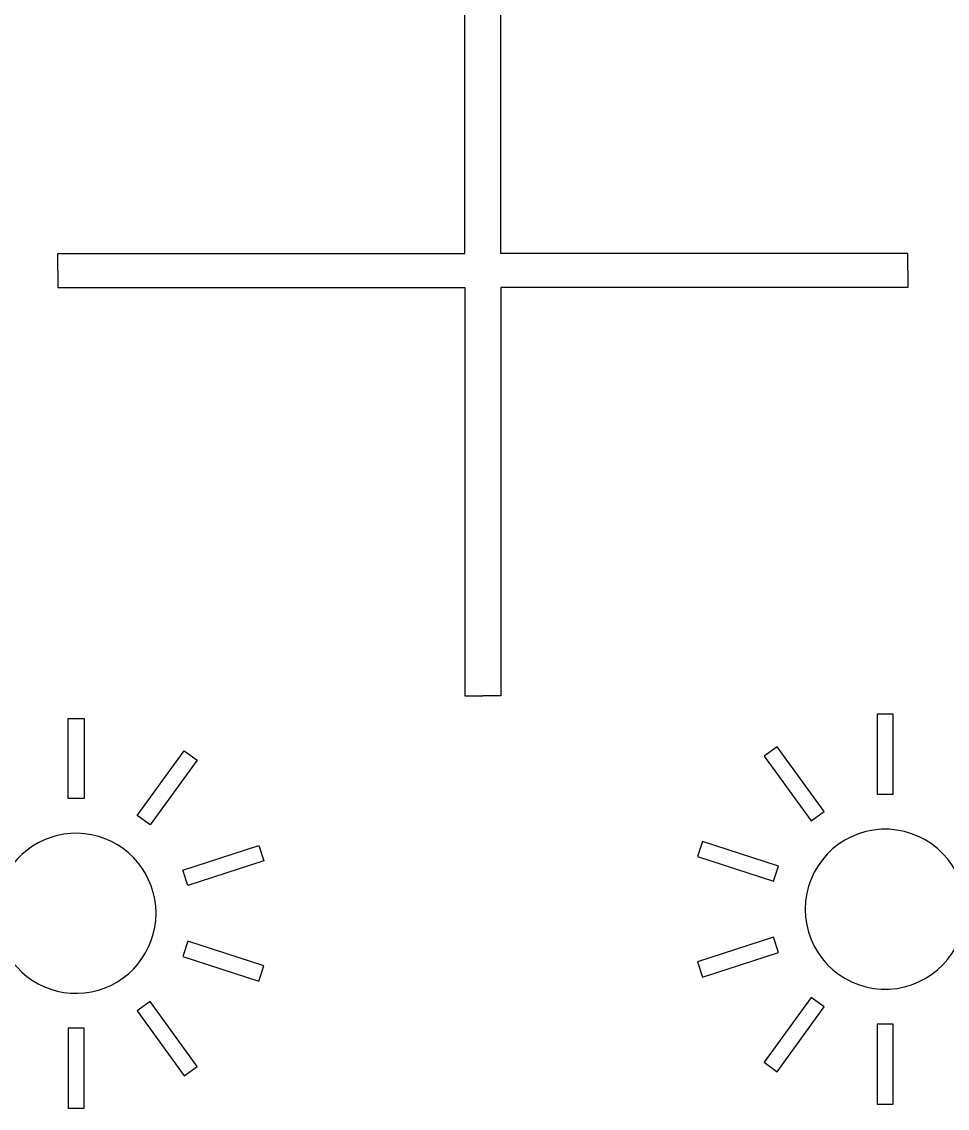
# Model space of a CAD drawing. Header units: millimetres. Extents: x 2102 to 86502, y 1818 to 64568.
# Drawn here: x 33120 to 41800, y 19596 to 29782 of the extents above; entities that cross this region are included whole.
import ezdxf

# ---------------------------------------------------------------- set-up
doc = ezdxf.new("R2010")
doc.units = ezdxf.units.MM
doc.layers.add('Layer-2', color=3, linetype='Continuous')

msp = doc.modelspace()

# ---------------------------------------------------------------- linework, layer by layer
at = {"layer": 'Layer-2'}
for p, q in [((37276, 27608), (37276, 31434)), ((37612, 27608), (37612, 31434)), ((33459, 27449), (33459, 27608)), ((33459, 27608), (37276, 27608)), ((41429, 27608), (37612, 27608)), ((41429, 27449), (41429, 27608)), ((33459, 27449), (33459, 27290)), ((41429, 27449), (41429, 27290)), ((33459, 27290), (37276, 27290)), ((37276, 27290), (37276, 23464)), ((41429, 27290), (37612, 27290)), ((37612, 27290), (37612, 23464)), ((37276, 23464), (37444, 23464)), ((37612, 23464), (37444, 23464)), ((33554, 22501), (33554, 23251)), ((33554, 23251), (33704, 23251)), ((33704, 23251), (33704, 22501)), ((41293, 23290), (41143, 23290)), ((41143, 23290), (41143, 22540)), ((41293, 22540), (41293, 23290)), ((34202, 22340), (34643, 22946)), ((34643, 22946), (34764, 22858)), ((40205, 22985), (40083, 22896)), ((40645, 22378), (40205, 22985)), ((34764, 22858), (34323, 22252)), ((40083, 22896), (40524, 22290)), ((41143, 22540), (41293, 22540)), ((33704, 22501), (33554, 22501)), ((34323, 22252), (34202, 22340)), ((40524, 22290), (40645, 22378)), ((34631, 21828), (35344, 22060)), ((35344, 22060), (35390, 21917)), ((39503, 22098), (39457, 21955)), ((40216, 21866), (39503, 22098)), ((35390, 21917), (34677, 21685)), ((39457, 21955), (40170, 21724)), ((34677, 21685), (34631, 21828)), ((40170, 21724), (40216, 21866)), ((40170, 21200), (39457, 20968)), ((40216, 21057), (40170, 21200)), ((34677, 21162), (34631, 21019)), ((35390, 20930), (34677, 21162)), ((34631, 21019), (35344, 20788)), ((39503, 20826), (40216, 21057)), ((35344, 20788), (35390, 20930)), ((39457, 20968), (39503, 20826)), ((34323, 20596), (34202, 20508)), ((34764, 19989), (34323, 20596)), ((40524, 20634), (40083, 20027)), ((40645, 20546), (40524, 20634)), ((34202, 20508), (34643, 19901)), ((40205, 19939), (40645, 20546)), ((41293, 20384), (41143, 20384)), ((41143, 20384), (41143, 19634)), ((41293, 19634), (41293, 20384)), ((33704, 20346), (33554, 20346)), ((33554, 20346), (33554, 19596)), ((33704, 19596), (33704, 20346)), ((34643, 19901), (34764, 19989)), ((40083, 20027), (40205, 19939)), ((33554, 19596), (33704, 19596)), ((41143, 19634), (41293, 19634))]:
    msp.add_line(p, q, dxfattribs=at)
for centre, start, end in [((41218, 21462), 5.7392, 354.2608), ((33629, 21424), 202.4872, 157.5099)]:
    msp.add_arc(centre, 750, start, end, dxfattribs=at)

doc.saveas('drawing.dxf')
